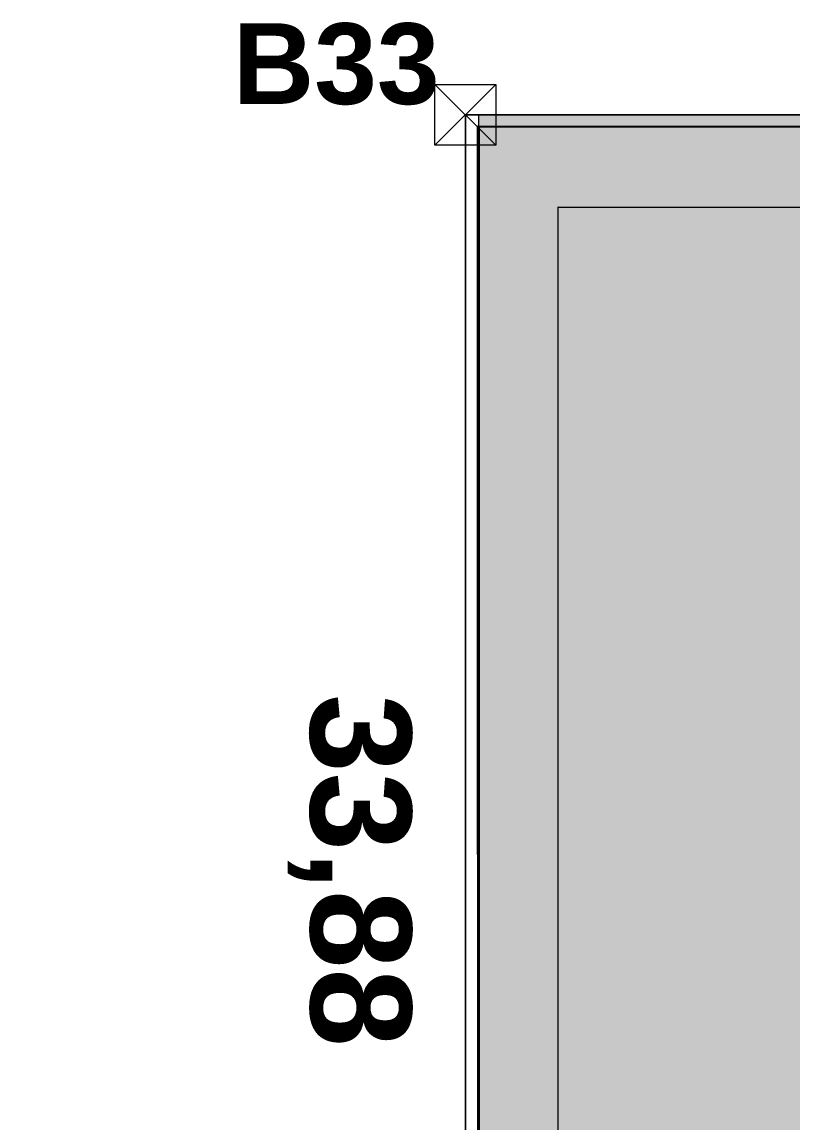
# Model space of a CAD drawing. Header units: millimetres. Extents: x 141848 to 1648660, y -821378 to -151356.
# Drawn here: x 141848 to 160952, y -188411 to -161138 of the extents above; entities that cross this region are included whole.
import ezdxf

# ---------------------------------------------------------------- set-up
doc = ezdxf.new("R2010")
doc.units = ezdxf.units.MM
doc.header["$MEASUREMENT"] = 0
for name, color, linetype in [('Cotations - 1_100', 7, 'Continuous'), ('Divers - Dessin général', 7, 'Continuous'), ('Textes - 1_100', 7, 'Continuous'), ('TopoAlt', 7, 'Continuous')]:
    doc.layers.add(name, color=color, linetype=linetype)
doc.styles.add('STYLE_GENERE_3', font='')
doc.styles.get('STYLE_GENERE_3').set_extended_font_data('Arial', bold=True)

# ---------------------------------------------------------------- blocks, each defined once
blk = doc.blocks.new('Dalle_15_1', base_point=(153176, -163719))
at = {"linetype": 'Continuous', "lineweight": 0, "true_color": 0x90b349}
blk.add_hatch(color=55, dxfattribs=at).paths.add_polyline_path([(153176, -163719), (153156, -271725), (155117, -271706), (155135, -165720), (251905, -165737), (251887, -265587), (253887, -265588), (253906, -163738)])
at = {"color": 7, "linetype": 'Continuous', "lineweight": 5, "flags": 128}
blk.add_lwpolyline([(153176, -163719), (153156, -271725), (155117, -271706), (155135, -165720), (251905, -165737), (251887, -265587), (253887, -265588), (253906, -163738)], close=True, dxfattribs=at)
blk = doc.blocks.new('Mur_52_1', base_point=(152856, -272028))
at = {"layer": 'TopoAlt', "color": 211, "linetype": 'Continuous', "lineweight": 5, "true_color": 0xfe55ff, "flags": 128}
for points in [[(152836, -163438), (153136, -163438)], [(152836, -163438), (152856, -272028)], [(153156, -271725), (153136, -163738)]]:
    blk.add_lwpolyline(points, dxfattribs=at)
blk = doc.blocks.new('Mur_53_1', base_point=(152836, -163438))
at = {"layer": 'TopoAlt', "color": 211, "linetype": 'Continuous', "lineweight": 5, "true_color": 0xfe55ff, "flags": 128}
for points in [[(254206, -163438), (153136, -163438)], [(153136, -163738), (253906, -163738)]]:
    blk.add_lwpolyline(points, dxfattribs=at)

msp = doc.modelspace()

# ---------------------------------------------------------------- hatches: boundary and pattern name
at = {"linetype": 'Continuous', "lineweight": 0, "true_color": 0x6f6f6f}
h = msp.add_hatch(color=8, dxfattribs=at)
h.paths.add_polyline_path([(141848.442, -295062.571), (269220.821, -293826.868), (269220.821, -270902.734), (268763.049, -270902.734), (254213.6, -271040.575), (254213.6, -163437.635), (153156.2, -163437.635), (153156.2, -271040.575), (153182.962, -271040.57), (153183.146, -272000.514, -0.409427364), (149183.681, -275935.042), (141848.442, -275935.042)])
h.paths.add_polyline_path([(158435.584, -260639.953), (155145.584, -260639.953), (155145.584, -248364.953), (155145.584, -243089.974), (155145.584, -242189.974), (158435.584, -242189.974)], flags=0)
h.paths.add_polyline_path([(161503.433, -171995.57), (161503.433, -193810.571), (161503.433, -230015.57), (161503.433, -260810.571), (196775.042, -260810.571), (196775.042, -222495.57), (186955.542, -222495.57), (186955.542, -218295.57), (196754.55, -218295.57), (196754.55, -208495.57), (196754.55, -204495.57), (193355.542, -204495.57), (193355.542, -195161.535), (195576.034, -195161.535), (195576.034, -189810.571), (217850.068, -189810.571), (217850.068, -262266.885), (245610.045, -262266.885), (245610.045, -253395.571), (245626.034, -253395.571), (246426.034, -253395.571), (247826.034, -253395.571), (247826.034, -248005.571), (247826.034, -246605.571), (245626.034, -246605.571), (245610.045, -246605.571), (245610.045, -171995.57), (212806.28, -171995.57)], flags=0)
h.paths.add_polyline_path([(162737.042, -269433.913, -0.09031866), (162858.773, -268727.623, -0.201448728), (163912.639, -267592.74, -0.104211445), (164718.006, -267415.055), (165317.979, -267409.371, -0.104044608), (166125.354, -267571.244, -0.238255457), (167284.257, -268953.318, -0.055188622), (167336.836, -269390.334), (167338.931, -269611.438), (167351.046, -270890.267), (167092.583, -271892.761, -0.267949192), (165370.083, -272909.124), (164770.11, -272914.808, -0.193717464), (163379.252, -272370.185, -0.070568756), (163028.663, -271931.262, -0.131652498), (162751.253, -270933.845)], flags=0)
h.paths.add_polyline_path([(175327.752, -275599.002, -0.415791099), (173316.986, -273599.031), (173316.986, -273452.052), (173330.488, -267377.824, -0.380556701), (175316.986, -265609.826), (175394.714, -265609.826), (175394.714, -270609.826), (190394.714, -270609.826), (190394.714, -265609.826), (195356.191, -265609.826, -0.414213562), (196856.191, -267109.826), (196856.191, -273660.699, -0.345501612), (195137.285, -275433.432)], flags=0)
h.paths.add_polyline_path([(205510.093, -271504.083, -0.134473934), (205230.948, -270484.937), (205230.948, -268984.937, -0.414213562), (207230.948, -266984.937), (207830.948, -266984.937, -0.414213562), (209830.948, -268984.937), (209830.948, -270484.937, -0.128820346), (209574.03, -271465.581, -0.270936291), (207830.948, -272484.937), (207230.948, -272484.937, -0.264979997)], flags=0)
h.paths.add_polyline_path([(217862.687, -273329.325), (217869.949, -267730.336, -0.098561509), (218100.718, -266943.721), (218117.681, -266951.545, -0.258849002), (219955.479, -265605.827), (219953.141, -265587.294), (220637.569, -265587.294), (220637.569, -265687.294), (220637.569, -270687.294), (250537.569, -270687.294), (250537.569, -265687.294), (252208.004, -265687.294), (254186.294, -265687.294), (254186.294, -267687.294), (254186.294, -271062.255, 0.001345761), (254186.323, -271073.021), (254197.209, -273095.233, -0.414213562), (252208.004, -275105.97), (243484.534, -275105.97, -0.005188955), (243431.438, -275116.103), (235447.992, -275196.191), (220071.012, -275253.24, -0.386553331), (217873.089, -273475.385, -0.025189219)], flags=0)
at = {"linetype": 'Continuous', "lineweight": 0, "true_color": 0x90b349}
msp.add_hatch(color=55, dxfattribs=at).paths.add_polyline_path([(153135.736, -163719.488), (153116.298, -271660.98), (155116.298, -271661.341), (155135.376, -165719.848), (251905.262, -165737.275), (251887.357, -265587.294), (253887.357, -265587.654), (253905.622, -163737.635)])

# ---------------------------------------------------------------- linework, layer by layer
at = {"color": 14, "linetype": 'Continuous', "lineweight": 5, "true_color": 0xa40f02}
for p, q in [((152080.816, -162682.925), (153590.535, -164192.346)), ((152080.965, -164192.495), (153590.386, -162682.776))]:
    msp.add_line(p, q, dxfattribs=at)
at = {"color": 14, "linetype": 'Continuous', "lineweight": 5, "true_color": 0xa40f02, "flags": 128}
msp.add_lwpolyline([(153590.386, -162682.776), (153590.535, -164192.346), (152080.965, -164192.495), (152080.816, -162682.925)], close=True, dxfattribs=at)
at = {"color": 9, "linetype": 'Continuous', "lineweight": 5}
msp.add_lwpolyline([(149183.681, -275935.042), (141848.442, -275935.042), (141848.442, -295062.571), (269220.821, -293826.868), (269220.821, -270902.734), (268763.049, -270902.734), (254213.6, -271040.575), (254213.6, -163437.635), (153163.039, -163437.635), (153163.039, -271040.575), (153156.2, -271040.575), (153156.383, -272000.519), (153183.146, -272000.514, -0.409427364)], format="xyb", close=True, dxfattribs=at)
at = {"color": 7, "linetype": 'Continuous', "lineweight": 5}
msp.add_lwpolyline([(153135.736, -163719.488), (153116.298, -271660.98), (155116.298, -271661.341), (155135.376, -165719.848), (251905.262, -165737.275), (251887.357, -265587.294), (253887.357, -265587.654), (253905.622, -163737.635)], close=True, dxfattribs=at)
at = {"layer": 'Divers - Dessin général', "color": 14, "linetype": 'Continuous', "lineweight": 5, "true_color": 0x990000}
msp.add_lwpolyline([(254205.676, -163437.635), (254186.294, -271067.638), (152856.388, -272027.634), (152839.018, -197317.635), (152835.676, -163437.635)], close=True, dxfattribs=at)
at = {"layer": 'TopoAlt', "color": 211, "linetype": 'Continuous', "lineweight": 5, "true_color": 0xfe55ff}
for points in [[(152835.676, -163437.635), (153135.676, -163437.635)], [(152835.676, -163437.635), (152856.37, -271934.337)], [(254205.676, -163437.635), (153135.676, -163437.635)], [(153135.733, -163737.635), (253905.622, -163737.635)]]:
    msp.add_lwpolyline(points, dxfattribs=at)
at = {"layer": 'TopoAlt', "color": 7, "linetype": 'Continuous', "lineweight": 5, "flags": 128}
msp.add_lwpolyline([(152835.676, -163437.635), (152835.733, -163737.635), (152856.37, -271934.337), (153156.37, -271934.279), (153135.733, -163737.635), (253905.622, -163737.635), (253886.348, -270769.248), (253886.294, -271069.253), (254186.294, -271067.638), (254205.622, -163737.635), (254205.676, -163437.635), (253905.676, -163437.635), (153135.676, -163437.635)], close=True, dxfattribs=at)

# ---------------------------------------------------------------- block references
at = {"color": 7, "linetype": 'Continuous', "lineweight": 5}
msp.add_blockref('Dalle_15_1', (153175.747, -163719.495), dxfattribs=at)
at = {"layer": 'TopoAlt', "color": 211, "lineweight": 5, "true_color": 0xfe55ff}
for name, p in [('Mur_52_1', (152856.388, -272027.634)), ('Mur_53_1', (152835.676, -163437.635))]:
    msp.add_blockref(name, p, dxfattribs=at)

# ---------------------------------------------------------------- texts
at = {"layer": 'Cotations - 1_100', "color": 14, "linetype": 'Continuous', "lineweight": 5, "true_color": 0x990000, "insert": (151495.807, -177788.017), "char_height": 2500, "attachment_point": 1, "rotation": 270.0109285, "style": 'STYLE_GENERE_3'}
msp.add_mtext('\\A1;{\\pql;\\fArial|b1|i0|c0|p38;33,88}', dxfattribs=at)
at = {"layer": 'Textes - 1_100', "color": 14, "linetype": 'Continuous', "lineweight": 5, "true_color": 0x990000, "insert": (147070.467, -162184.525), "char_height": 2000, "attachment_point": 4, "rotation": 0.0056521, "style": 'STYLE_GENERE_3'}
msp.add_mtext('\\A1;{\\pql;\\fArial|b1|i0|c0|p38;B\\fArial|b1|i0|c0|p38;33}', dxfattribs=at)

doc.saveas('drawing.dxf')
